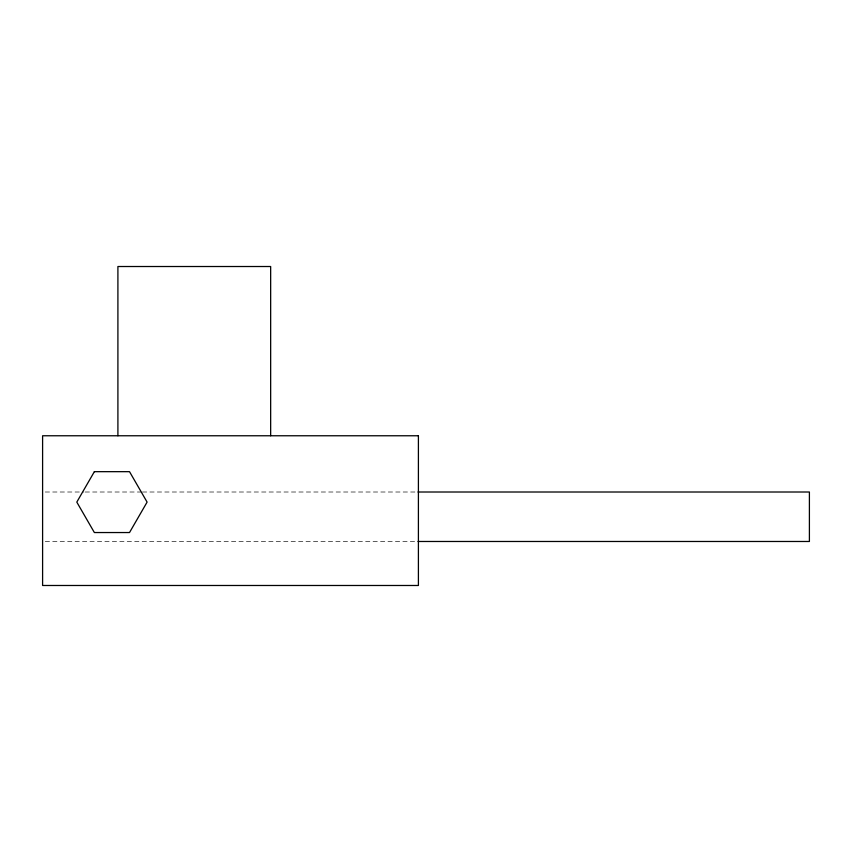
<?xml version="1.0" encoding="UTF-8"?>
<svg xmlns="http://www.w3.org/2000/svg" width="852" height="852" viewBox="0 0 852 852"><rect width="100%" height="100%" fill="white"/><g stroke="black" fill="none" stroke-linecap="round" stroke-linejoin="round"><path stroke-width="0.64" stroke-dasharray="4.26 3.19" d="M45.262 492.009L83.869 492.009M85.2 492.009L141.112 492.009M142.444 492.009L416.681 492.009M45.262 541.478L416.681 541.478"/><path stroke-width="1.28" d="M418.012 492.009L809.4 492.009L809.4 541.478L418.012 541.478M270.659 435.766L270.659 266.516L117.906 266.516L117.906 435.766M94.37 471.667L76.797 502.105L94.37 532.543L129.515 532.543L147.098 502.105L129.515 471.667L94.37 471.667M418.407 435.766L42.6 435.766L42.6 585.484L418.407 585.484L418.407 435.766"/></g></svg>
